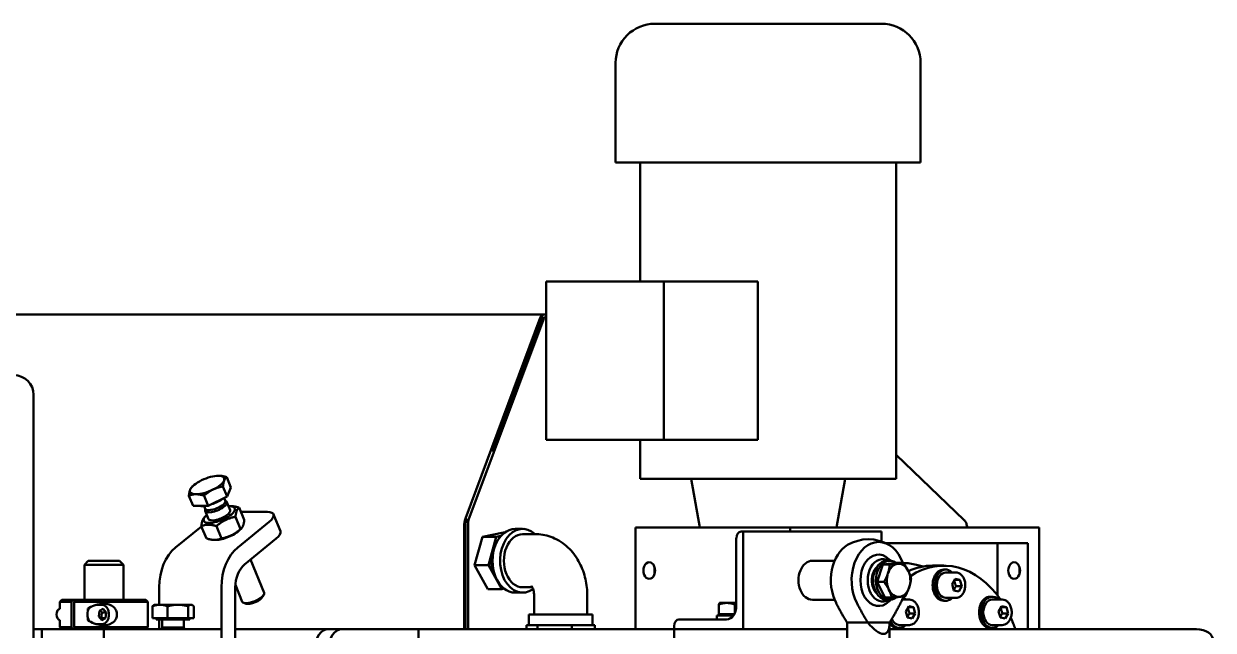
# Model space of a CAD drawing. Extents: x -3873 to 164127, y 7129 to 96529.
# Drawn here: x 46273 to 46881, y 64755 to 65065 of the extents above; entities that cross this region are included whole.
import ezdxf

# ---------------------------------------------------------------- set-up
doc = ezdxf.new("R2010")
doc.units = 0
doc.layers.add('LAYOUT Kromeka', color=1, linetype='CONTINUOUS', lineweight=5)
doc.layers.add('Visible (ISO)', color=7, linetype='CONTINUOUS', lineweight=50)

# ---------------------------------------------------------------- blocks, each defined once
blk = doc.blocks.new('KD45-Shackle washer')
at = {"layer": 'Visible (ISO)', "color": 0}
for p, q in [((7105, 5535), (7105, 4965)), ((7069, 5085), (7069, 5135)), ((7100.82, 5135), (7100.82, 5085)), ((6667.06, 5115.74), (6667.06, 5081.94)), ((6688.88, 5115.74), (6688.88, 5081.94)), ((6908.13, 5085), (6908.13, 5100)), ((7001.82, 5100), (7001.82, 5063.57)), ((7008.9, 5100), (7008.9, 5085)), ((7008.9, 5063.57), (7008.9, 5100)), ((6777.32, 5085), (6777.32, 5091)), ((6777.32, 5091), (6777.32, 5085)), ((6667.06, 5085), (6510.03, 5085)), ((6590.64, 5085), (6590.64, 5033)), ((6596.3, 5041), (6596.3, 5085)), ((6609.46, 5082.91), (6614.55, 5082.91)), ((6614.55, 5084.41), (6615.68, 5084.41)), ((6656.96, 5082.91), (6662.05, 5082.91)), ((6662.05, 5084.41), (6663.18, 5084.41)), ((6678.27, 5081.57), (6667.07, 5081.57)), ((6678.27, 5081.57), (6688.87, 5081.57)), ((6741.96, 5085), (6688.88, 5085)), ((6746.21, 5085), (6741.96, 5085)), ((6741.96, 5085), (6741.96, 5035)), ((6777.32, 5085), (6746.21, 5085)), ((6777.32, 5083.5), (6777.32, 5085)), ((6908.13, 5085), (6777.32, 5085)), ((6797.12, 5033), (6797.12, 5085)), ((6817.8, 5083), (6817.8, 5085)), ((6817.8, 5083), (6820.36, 5083)), ((6819, 5077.56), (6819, 5083)), ((6827.16, 5083), (6820.36, 5083)), ((6827.16, 5083), (6829.72, 5083)), ((6829.72, 5083), (6829.72, 5085)), ((6829.72, 5083), (6833.48, 5083)), ((6843.48, 5083), (6833.48, 5083)), ((6843.48, 5083), (6847.24, 5083)), ((6847.24, 5083), (6847.24, 5085)), ((6847.24, 5083), (6848.44, 5083)), ((6851.64, 5083), (6848.44, 5083)), ((6851.64, 5077.56), (6851.64, 5083)), ((6851.64, 5083), (6852.85, 5083)), ((6852.85, 5083), (6852.85, 5085)), ((6882.68, 5085), (6882.68, 5031.31)), ((6884.09, 5031.31), (6884.09, 5085)), ((6884.8, 5085), (6884.8, 5032.24)), ((6947.02, 5085), (6908.13, 5085)), ((6947.02, 5085), (6954.1, 5085)), ((7001.82, 5085), (6954.1, 5085)), ((7008.9, 5085), (7069, 5085)), ((7028.12, 5084.18), (7027.75, 5085)), ((7039.17, 5084.18), (7028.12, 5084.18)), ((7028.12, 5080), (7028.12, 5084.18)), ((7039.17, 5084.18), (7039.53, 5085)), ((7039.17, 5080), (7039.17, 5084.18)), ((7040.72, 5085), (7040.72, 5080)), ((7047.5, 5085), (7046.5, 5084)), ((7084.19, 5084), (7046.5, 5084)), ((7046.5, 5071), (7046.5, 5084)), ((7100.82, 5085), (7069, 5085)), ((7070.13, 5082.5), (7072.67, 5082.5)), ((7084.19, 5084), (7084.19, 5071)), ((7091.5, 5084), (7085.6, 5084)), ((7085.6, 5084), (7085.6, 5071)), ((7090.5, 5085), (7091.5, 5084)), ((7091.5, 5080.47), (7091.5, 5084)), ((7105, 5085), (7100.82, 5085)), ((6606.47, 5076.93), (6608, 5079.64)), ((6607.37, 5073.7), (6606.47, 5076.93)), ((6609.3, 5076.93), (6606.47, 5076.93)), ((6608, 5079.64), (6610.42, 5079.12)), ((6611.32, 5075.9), (6609.79, 5073.19)), ((6610.42, 5079.12), (6611.32, 5075.9)), ((6653.97, 5076.93), (6655.5, 5079.64)), ((6654.87, 5073.7), (6653.97, 5076.93)), ((6656.8, 5076.93), (6653.97, 5076.93)), ((6655.5, 5079.64), (6657.92, 5079.12)), ((6658.82, 5075.9), (6657.29, 5073.19)), ((6657.92, 5079.12), (6658.82, 5075.9)), ((6746.35, 5076.93), (6746.35, 5072.36)), ((6746.6, 5077.4), (6754.39, 5077.4)), ((6755.5, 5078), (6746.98, 5078)), ((6750.45, 5080), (6774.84, 5080)), ((6753.2, 5077.4), (6753.2, 5078)), ((6754.39, 5077.4), (6754.39, 5072.36)), ((6755.5, 5080), (6755.5, 5078)), ((6851.64, 5077.56), (6819, 5077.56)), ((6821.72, 5068), (6821.72, 5077.56)), ((6848.92, 5068), (6848.92, 5077.56)), ((7023.05, 5079.4), (7023.05, 5073.35)), ((7023.05, 5079.4), (7025.89, 5079.4)), ((7042.24, 5080), (7025.04, 5080)), ((7025.04, 5079.4), (7025.04, 5080)), ((7025.89, 5079.4), (7025.89, 5073.35)), ((7025.89, 5079.4), (7036.48, 5079.4)), ((7036.48, 5079.4), (7036.48, 5073.35)), ((7036.48, 5079.4), (7044.24, 5079.4)), ((7042.24, 5079.4), (7042.24, 5080)), ((7044.24, 5079.4), (7044.24, 5073.35)), ((7067.79, 5076.49), (7068.13, 5079.34)), ((7069.37, 5074.65), (7067.79, 5076.49)), ((7069.92, 5076.49), (7067.79, 5076.49)), ((7068.13, 5079.34), (7070.05, 5080.35)), ((7070.25, 5079.34), (7068.13, 5079.34)), ((7071.28, 5075.66), (7069.37, 5074.65)), ((7070.05, 5080.35), (7071.62, 5078.51)), ((7071.62, 5078.51), (7071.28, 5075.66)), ((7077.22, 5080.48), (7077.22, 5079.41)), ((7077.22, 5075.59), (7077.22, 5074.52)), ((7091.5, 5071), (7091.5, 5074.53)), ((6609.79, 5073.19), (6607.37, 5073.7)), ((6607.37, 5073.7), (6610.08, 5073.7)), ((6609.46, 5069.91), (6614.55, 5069.91)), ((6633.21, 5069), (6638.3, 5069)), ((6638.3, 5070.5), (6639.43, 5070.5)), ((6657.29, 5073.19), (6654.87, 5073.7)), ((6654.87, 5073.7), (6657.58, 5073.7)), ((6656.96, 5069.91), (6660.7, 5069.91)), ((6669.53, 5068.89), (6665.96, 5068.89)), ((6667.01, 5070), (6668.42, 5070)), ((6669.53, 5068.89), (6673.5, 5060.84)), ((6706.61, 5070), (6695.21, 5070)), ((6745.5, 5038.5), (6745.5, 5073)), ((6745.5, 5071.6), (6750.37, 5071.6)), ((6750.37, 5071.6), (6754, 5071.6)), ((6754, 5071.6), (6754.03, 5071.62)), ((6987.82, 5068.53), (6987.23, 5067.35)), ((6996.27, 5071.97), (6997.51, 5071.55)), ((7001.78, 5062.27), (6998.23, 5070.98)), ((7024.14, 5072.5), (7023.81, 5072.69)), ((7024.14, 5072.5), (7024.47, 5072.5)), ((7024.47, 5072.5), (7031.19, 5072.5)), ((7031.19, 5072.5), (7040.36, 5072.5)), ((7040.36, 5072.5), (7043.14, 5072.5)), ((7040.72, 5072.5), (7040.72, 5063.57)), ((7043.14, 5072.5), (7043.48, 5072.69)), ((7046.5, 5071), (7084.19, 5071)), ((7047.5, 5070), (7046.5, 5071)), ((7083.48, 5070), (7047.5, 5070)), ((7059, 5070), (7059, 5052)), ((7070.13, 5072.5), (7072.67, 5072.5)), ((7079, 5070), (7079, 5052)), ((7084.89, 5070), (7083.48, 5070)), ((7090.5, 5070), (7084.89, 5070)), ((7085.6, 5071), (7091.5, 5071)), ((7090.5, 5070), (7091.5, 5071)), ((6611.86, 5067.75), (6611.86, 5041)), ((6614.55, 5068.41), (6615.68, 5068.41)), ((6630.22, 5063.02), (6631.75, 5065.72)), ((6631.12, 5059.79), (6630.22, 5063.02)), ((6633.05, 5063.02), (6630.22, 5063.02)), ((6631.75, 5065.72), (6634.17, 5065.21)), ((6634.17, 5065.21), (6635.07, 5061.98)), ((6854.81, 5063.6), (6849.87, 5063.6)), ((6858.66, 5066.32), (6854.81, 5066.32)), ((6864.27, 5064.26), (6865.48, 5064.51)), ((6865.48, 5064.51), (6872.36, 5052.33)), ((6872.56, 5064.51), (6865.48, 5064.51)), ((6879.43, 5052.33), (6872.56, 5064.51)), ((6994.06, 5049.43), (6987.12, 5066.44)), ((6633.54, 5059.28), (6631.12, 5059.79)), ((6631.12, 5059.79), (6633.83, 5059.79)), ((6635.07, 5061.98), (6633.54, 5059.28)), ((6673.5, 5060.84), (6669.94, 5060.84)), ((6673.5, 5060.84), (6670.56, 5051.95)), ((6633.21, 5056), (6638.3, 5056)), ((6638.3, 5054.5), (6639.43, 5054.5)), ((6639.43, 5052.5), (6645.09, 5052.5)), ((6649.9, 5052.9), (6653.3, 5052.04)), ((6663.64, 5051.11), (6660.08, 5051.11)), ((6670.56, 5051.95), (6663.64, 5051.11)), ((6670.56, 5051.95), (6666.99, 5051.95)), ((6872.36, 5052.33), (6868.34, 5037.82)), ((6879.43, 5052.33), (6872.36, 5052.33)), ((6875.41, 5037.82), (6879.43, 5052.33)), ((6997.05, 5051.88), (6980.87, 5038.66)), ((7059, 5052), (7079, 5052)), ((7061, 5050), (7059, 5052)), ((7077, 5050), (7079, 5052)), ((6667.01, 5050), (6668.42, 5050)), ((6706.61, 5050), (6695.21, 5050)), ((7077, 5050), (7061, 5050)), ((6669.03, 5041), (6596.3, 5041)), ((6671.25, 5040.1), (6671.25, 5035)), ((6984.4, 5030), (7000.59, 5043.22)), ((7008.86, 5038.57), (7011.43, 5032.27)), ((7011.7, 5039.3), (7012.44, 5039.3)), ((7016.61, 5038.57), (7019.18, 5032.27)), ((7032.41, 5043.22), (7019.14, 5032.38)), ((6590.64, 5033), (6717.92, 5033)), ((6627.68, 5031.46), (6627.27, 5033)), ((6741.96, 5035), (6671.25, 5035)), ((6694.24, 5033), (6689.83, 5008)), ((6717.92, 5033), (6717.92, 5035)), ((6717.92, 5033), (6797.12, 5033)), ((6741.96, 5035), (6743.02, 5035)), ((6764.24, 5033), (6768.64, 5008)), ((6854.81, 5036.4), (6848.05, 5036.4)), ((6858.66, 5033.68), (6854.81, 5033.68)), ((6863.93, 5035.49), (6864.52, 5035.49)), ((6864.52, 5035.49), (6875.41, 5037.82)), ((6868.34, 5037.82), (6865.9, 5037.3)), ((6875.41, 5037.82), (6868.34, 5037.82)), ((6978.68, 5034.88), (6982.21, 5026.22)), ((6999.66, 5034.39), (6998.71, 5033.45)), ((6999.16, 5033.82), (7001.73, 5027.52)), ((6663.74, 4995.79), (6628.89, 5029.14)), ((6882.45, 5029), (6844.1, 4926.46)), ((6884.07, 5028.42), (6845.88, 4925.52)), ((6883.23, 5029.52), (6882.45, 5029)), ((6884.09, 5030.55), (6882.77, 5030.13)), ((6883.7, 5029.83), (6883.23, 5029.52)), ((6883.48, 5029.26), (6884.07, 5028.42)), ((6884.02, 5030.45), (6884.51, 5030.17)), ((6997.22, 5029.07), (6999.79, 5022.77)), ((7017.2, 5024.49), (7015.53, 5028.61)), ((7016.74, 5026.95), (7017.69, 5027.89)), ((6998.88, 5025), (6985.35, 5025)), ((7004.7, 5022.04), (7003.97, 5022.04)), ((7006.09, 5019.96), (7004.42, 5024.07)), ((7005.96, 5017.16), (7015.66, 5021.91)), ((7015.66, 5021.91), (7017.8, 5016.67)), ((7015.66, 5021.91), (7023.41, 5021.91)), ((7017.74, 5021.93), (7017.15, 5023.39)), ((7017.21, 5023.23), (7017.26, 5024.13)), ((7023.41, 5021.91), (7025.55, 5016.67)), ((7004.02, 5012.41), (7005.96, 5017.16)), ((7005.96, 5017.16), (7008.1, 5011.92)), ((7006.97, 5019.06), (7006.31, 5019.66)), ((7007.45, 5017.89), (7006.91, 5019.21)), ((6663.74, 5008), (6775.55, 5008)), ((6663.74, 4846), (6663.74, 5008)), ((6775.55, 5008), (6794.74, 5008)), ((6794.74, 4988), (6794.74, 5008)), ((7004.02, 5012.41), (7006.16, 5007.17)), ((7023.64, 5011.86), (7024.06, 5012.28)), ((6845.38, 4927.32), (6870.34, 4994.05)), ((6782.62, 4988), (6734.43, 4988)), ((6734.43, 4907), (6734.43, 4988)), ((6842.73, 4988), (6782.62, 4988)), ((6782.62, 4988), (6782.62, 4907)), ((6842.73, 4907), (6842.73, 4988)), ((6843.57, 4923.93), (6842.73, 4923.93)), ((6843.08, 4925.12), (6844.36, 4925.97)), ((7540.78, 4923.93), (6843.57, 4923.93)), ((6845.03, 4924.35), (6844.52, 4926.09)), ((6845.06, 4926.68), (6845.27, 4926.37)), ((6845.27, 4926.37), (6845.88, 4925.52)), ((6734.43, 4907), (6782.62, 4907)), ((6782.62, 4907), (6842.73, 4907)), ((6794.74, 4846), (6794.74, 4907)), ((6651.24, 4846), (6784.39, 4846)), ((6651.24, 4795), (6651.24, 4846)), ((6784.39, 4846), (6807.24, 4846)), ((6807.24, 4795), (6807.24, 4846))]:
    blk.add_line(p, q, dxfattribs=at)
for centre, radius, start, end in [((6677.97, 5060), 15.14, 134.11516, 138.74027), ((6677.97, 5060), 15.14, 221.25973, 225.88484), ((6677.97, 5060), 21, 239.66358, 300.33642), ((7115, 4965), 10, 180, 270), ((6671.24, 4795), 20, 180, 270), ((6787.24, 4795), 20, 270, 0)]:
    blk.add_arc(centre, radius, start, end, dxfattribs=at)
for centre, major_axis, ratio, start_param, end_param in [((6947.02, 5095), (0, -10), 0.707107, 0, 1.570796), ((6954.1, 5095), (0, -10), 0.707107, 0, 1.570796), ((6510.03, 5091), (8.49, 0), 0.707107, 3.141593, 4.712389), ((6510.03, 5091), (8.49, 0), 0.707107, 3.141593, 4.712389), ((6677.97, 5068.58), (8.85, -18.65), 0.341999, 2.168057, 3.793378), ((6639.43, 5110), (0, -57.5), 0.707107, 5.162186, 5.277463), ((6614.55, 5076.41), (0, -8), 0.707107, 5.660817, 10.047146), ((6614.55, 5076.41), (0, 6.5), 0.707107, 3.141593, 6.283185), ((6615.68, 5076.41), (0, -8), 0.707107, 0, 3.141593), ((6662.05, 5076.41), (0, 8), 0.707107, 5.320424, 6.905554), ((6662.05, 5076.41), (0, 6.5), 0.707107, 5.26091, 6.283185), ((6663.18, 5076.41), (0, 8), 0.707107, 5.52752, 6.283185), ((6677.97, 5068.58), (8.85, 18.65), 0.341999, 5.6314, 5.658662), ((6774.84, 5083.5), (0, -3.5), 0.707107, 0, 1.570796), ((7073.95, 5077.5), (0, 5.5), 0.707107, 0.401481, 0.4297), ((7073.95, 5077.5), (0, -5), 0.707107, 0.822638, 2.318954), ((6672.7, 5060), (0, 13.18), 0.707107, 2.540599, 6.884179), ((6750.45, 5073), (0, 7), 0.707107, 0, 1.570796), ((7091.19, 5077.5), (0, 3), 0.707107, 3.280903, 6.143875), ((6639.43, 5110), (0, -57.5), 0.707107, 5.483839, 6.715963), ((6638.3, 5062.5), (0, -8), 0.707107, 5.660817, 10.047146), ((6638.3, 5062.5), (0, 6.5), 0.707107, 3.141593, 6.283185), ((6639.43, 5062.5), (0, -8), 0.707107, 0, 3.141593), ((6662.48, 5060), (0, 8.5), 0.707107, 0.086061, 1.133259), ((6662.05, 5076.41), (0, -8), 0.707107, 5.660817, 5.964091), ((6672.67, 5060), (0, 19.62), 0.707107, 0.938632, 1.138846), ((6672.67, 5060), (0, -19.62), 0.707107, 5.182788, 8.486146), ((6662.48, 5060), (0, 8.5), 0.707107, 5.322049, 6.369247), ((6667.01, 5060), (0, -10), 0.707107, 5.80472, 9.952847), ((6670.55, 5060), (0, 10.9), 0.707107, 2.731705, 6.693072), ((6668.42, 5060), (0, -10), 0.707107, 0, 3.141593), ((6683.27, 5060), (0, -19.62), 0.707107, 0.392349, 2.202961), ((6706.61, 5060), (0, -10), 0.707107, 0, 3.141593), ((6992.67, 5068.71), (-5.55, -2.27), 0.353553, 3.141593, 6.283185), ((6992.29, 5069.64), (4.56, 1.86), 0.353553, 0.387559, 2.754034), ((7073.95, 5077.5), (0, 5.5), 0.707107, 2.711893, 2.740112), ((6662.48, 5060), (0, -8.5), 0.707107, 4.274851, 5.322049), ((6662.48, 5060), (0, 8.5), 0.707107, 4.274851, 5.322049), ((6670.55, 5060), (0, -8), 0.707107, 0.597406, 2.544186), ((6854.81, 5050), (0, -16.32), 0.707107, 5.6975, 9.904024), ((6854.81, 5050), (0, -13.6), 0.707107, 0, 3.141593), ((6858.66, 5050), (0, -16.32), 0.707107, 0, 3.141593), ((6992.28, 5063.57), (0, -13.5), 0.707107, 0.523599, 1.570796), ((6992.28, 5063.57), (0, 23.5), 0.707107, 3.665191, 4.712389), ((7024.1, 5063.57), (0, -23.5), 0.707107, 0.523599, 1.570796), ((6603.37, 5055), (0, 4.25), 0.707107, 0, 3.141593), ((6597.71, 5055), (0, -4.25), 0.707107, 1.226095, 1.915498), ((6603.37, 5055), (0, -4.25), 0.707107, 0, 3.141593), ((6662.48, 5060), (0, -8.5), 0.707107, 0.086061, 1.133259), ((6790.05, 5055), (0, 4.25), 0.707107, 0, 3.141593), ((6784.39, 5055), (0, 4.25), 0.707107, 4.367688, 5.05709), ((6790.05, 5055), (0, -4.25), 0.707107, 0, 3.141593), ((6861.46, 5050), (0, 13.38), 0.707107, 3.881937, 5.542841), ((6645.09, 5110), (0, -57.5), 0.707107, 0, 0.310234), ((6660.65, 5110), (0, -58.88), 0.707107, 6.105932, 6.269304), ((6662.48, 5060), (0, -8.5), 0.707107, 5.322049, 6.369247), ((6743.02, 5038.5), (0, -3.5), 0.707107, 0, 1.570796), ((6987.94, 5038.66), (-9.26, -3.78), 0.353553, 5.426113, 6.283185), ((7006.43, 5035), (7.96, 3.25), 0.353553, 0.713724, 2.427868), ((6880.98, 5032.24), (0, -5.4), 0.707107, 1.178097, 1.570796), ((6991.47, 5030), (-9.26, -3.78), 0.353553, 5.426113, 6.99691), ((7009.97, 5026.34), (7.96, 3.25), 0.353553, 5.484535, 10.223428), ((7009.97, 5026.34), (5.56, 2.27), 0.353553, 6.274714, 9.433249), ((7011.65, 5022.23), (-5.55, -2.27), 0.353553, 2.974081, 6.450697), ((7012.03, 5021.3), (-5.12, -2.09), 0.353553, 3.141593, 6.283185), ((7013.51, 5017.68), (7.96, 3.25), 0.353553, 1.366867, 2.154977), ((7013.51, 5017.68), (7.96, 3.25), 0.353553, 0.533426, 0.894023), ((7016.16, 5011.18), (-8.8, -3.59), 0.353553, 3.855317, 4.902515), ((7016.16, 5011.18), (8.8, 3.59), 0.353553, 5.949712, 6.99691), ((7016.16, 5011.18), (-8.8, -3.59), 0.353553, 5.949712, 6.99691), ((7016.16, 5011.18), (-8.8, -3.59), 0.353553, 4.902515, 5.949712), ((7016.16, 5011.18), (8.8, 3.59), 0.353553, 3.855317, 4.902515), ((7016.16, 5011.18), (8.8, 3.59), 0.353553, 4.902515, 5.949712), ((6839.74, 4930.1), (3.34, -4.98), 0.638791, 6.177845, 6.712857), ((6843.57, 4929.33), (0, -5.4), 0.707107, 0, 0.392699), ((6841.02, 4930.96), (3.34, -4.98), 0.638791, 0, 0.429672)]:
    blk.add_ellipse(centre, major_axis=major_axis, ratio=ratio, start_param=start_param, end_param=end_param, dxfattribs=at)
for points, knots in [([(6609.46, 5069.91), (6608.97, 5069.91), (6608.47, 5070.01), (6607.53, 5070.41), (6607.08, 5070.71), (6606.26, 5071.48), (6605.89, 5071.97), (6605.27, 5073.08), (6605.03, 5073.71), (6604.71, 5075.04), (6604.63, 5075.73), (6604.63, 5077.13), (6604.72, 5077.83), (6605.05, 5079.16), (6605.29, 5079.79), (6605.93, 5080.92), (6606.32, 5081.42), (6607.2, 5082.21), (6607.69, 5082.51), (6608.61, 5082.84), (6609.04, 5082.91), (6609.46, 5082.91)], [0.897914, 0.897914, 0.897914, 0.897914, 1.184995, 1.184995, 1.484014, 1.484014, 1.804781, 1.804781, 2.137362, 2.137362, 2.472165, 2.472165, 2.806919, 2.806919, 3.141716, 3.141716, 3.47414, 3.47414, 3.793634, 3.793634, 4.039506, 4.039506, 4.039506, 4.039506]), ([(6656.96, 5069.91), (6656.47, 5069.91), (6655.97, 5070.01), (6655.03, 5070.41), (6654.58, 5070.71), (6653.76, 5071.48), (6653.39, 5071.97), (6652.77, 5073.08), (6652.53, 5073.71), (6652.21, 5075.04), (6652.13, 5075.73), (6652.13, 5077.13), (6652.22, 5077.83), (6652.55, 5079.16), (6652.79, 5079.79), (6653.43, 5080.92), (6653.82, 5081.42), (6654.7, 5082.21), (6655.19, 5082.51), (6656.11, 5082.84), (6656.54, 5082.91), (6656.96, 5082.91)], [0.897914, 0.897914, 0.897914, 0.897914, 1.184995, 1.184995, 1.484014, 1.484014, 1.804781, 1.804781, 2.137362, 2.137362, 2.472165, 2.472165, 2.806919, 2.806919, 3.141716, 3.141716, 3.47414, 3.47414, 3.793634, 3.793634, 4.039506, 4.039506, 4.039506, 4.039506]), ([(7077.22, 5074.52), (7076.99, 5074.37), (7076.76, 5074.22), (7075.5, 5073.49), (7074.28, 5072.97), (7071.72, 5072.22), (7070.38, 5072), (7068.23, 5072), (7067.26, 5072.12), (7065.45, 5072.7), (7064.62, 5073.16), (7063.49, 5074.23), (7063.06, 5074.81), (7062.5, 5076.11), (7062.35, 5076.82), (7062.35, 5077.5), (7062.35, 5078.18), (7062.5, 5078.89), (7063.06, 5080.19), (7063.49, 5080.77), (7064.62, 5081.84), (7065.45, 5082.3), (7067.26, 5082.88), (7068.23, 5083), (7070.38, 5083), (7071.72, 5082.78), (7074.28, 5082.03), (7075.5, 5081.51), (7076.76, 5080.78), (7076.99, 5080.63), (7077.22, 5080.48)], [-1.77759, -1.77759, -1.77759, -1.77759, -1.696515, -1.696515, -1.320231, -1.320231, -0.943946, -0.943946, -0.674479, -0.674479, -0.405011, -0.405011, -0.202506, -0.202506, 0, 0, 0, 0.202506, 0.202506, 0.405011, 0.405011, 0.674479, 0.674479, 0.943946, 0.943946, 1.320231, 1.320231, 1.696515, 1.696515, 1.77759, 1.77759, 1.77759, 1.77759]), ([(7070.13, 5072.5), (7069.75, 5072.5), (7069.37, 5072.58), (7068.65, 5072.88), (7068.3, 5073.11), (7067.67, 5073.71), (7067.38, 5074.08), (7066.91, 5074.94), (7066.73, 5075.42), (7066.48, 5076.44), (7066.42, 5076.98), (7066.42, 5078.06), (7066.49, 5078.59), (7066.74, 5079.62), (7066.93, 5080.1), (7067.42, 5080.97), (7067.72, 5081.35), (7068.39, 5081.96), (7068.77, 5082.19), (7069.48, 5082.44), (7069.81, 5082.5), (7070.13, 5082.5)], [1.403915, 1.403915, 1.403915, 1.403915, 1.691679, 1.691679, 1.991234, 1.991234, 2.312096, 2.312096, 2.644396, 2.644396, 2.978814, 2.978814, 3.313179, 3.313179, 3.647591, 3.647591, 3.979719, 3.979719, 4.299295, 4.299295, 4.545508, 4.545508, 4.545508, 4.545508]), ([(6633.21, 5056), (6632.72, 5056), (6632.22, 5056.1), (6631.28, 5056.5), (6630.83, 5056.79), (6630.01, 5057.57), (6629.64, 5058.05), (6629.02, 5059.17), (6628.78, 5059.79), (6628.46, 5061.12), (6628.38, 5061.82), (6628.38, 5063.22), (6628.47, 5063.92), (6628.8, 5065.25), (6629.04, 5065.88), (6629.68, 5067.01), (6630.07, 5067.51), (6630.95, 5068.3), (6631.44, 5068.6), (6632.36, 5068.93), (6632.79, 5069), (6633.21, 5069)], [0.897914, 0.897914, 0.897914, 0.897914, 1.184995, 1.184995, 1.484014, 1.484014, 1.804781, 1.804781, 2.137362, 2.137362, 2.472165, 2.472165, 2.806919, 2.806919, 3.141716, 3.141716, 3.47414, 3.47414, 3.793634, 3.793634, 4.039506, 4.039506, 4.039506, 4.039506]), ([(6821.72, 5068), (6821.72, 5065.11), (6822.04, 5062.22), (6823.34, 5056.57), (6824.32, 5053.81), (6827, 5048.6), (6828.7, 5046.13), (6832.95, 5041.77), (6835.5, 5039.87), (6840.93, 5037.38), (6843.69, 5036.64), (6847.03, 5036.42), (6847.54, 5036.4), (6848.05, 5036.4)], [3.141593, 3.141593, 3.141593, 3.141593, 3.455752, 3.455752, 3.769911, 3.769911, 4.08407, 4.08407, 4.39823, 4.39823, 4.664282, 4.664282, 4.712389, 4.712389, 4.712389, 4.712389]), ([(6848.92, 5068), (6848.92, 5067.47), (6848.96, 5066.93), (6849.1, 5065.92), (6849.2, 5065.45), (6849.44, 5064.6), (6849.57, 5064.23), (6849.84, 5063.63), (6849.98, 5063.39), (6850.2, 5063.05), (6850.28, 5062.96), (6850.32, 5062.92), (6850.32, 5062.92), (6850.32, 5062.92)], [3.1415927, 3.1415927, 3.1415927, 3.1415927, 3.3326571, 3.3326571, 3.5216257, 3.5216257, 3.7057144, 3.7057144, 3.8863761, 3.8863761, 4.0716883, 4.0716883, 4.1145231, 4.1145231, 4.1145231, 4.1145231]), ([(6627.68, 5031.46), (6627.73, 5031.26), (6627.77, 5031.06), (6627.89, 5030.66), (6627.95, 5030.47), (6628.03, 5030.27)], [0, 0, 0, 0, 0.0623208, 0.0623208, 0.1246417, 0.1246417, 0.1246417, 0.1246417]), ([(6628.03, 5030.27), (6628.16, 5030.08), (6628.29, 5029.89), (6628.58, 5029.51), (6628.74, 5029.32), (6628.89, 5029.14)], [0, 0, 0, 0, 0.0730991, 0.0730991, 0.1461982, 0.1461982, 0.1461982, 0.1461982]), ([(6882.45, 5029), (6882.49, 5029.18), (6882.54, 5029.36), (6882.64, 5029.74), (6882.7, 5029.93), (6882.77, 5030.13)], [0, 0, 0, 0, 0.0730599, 0.0730599, 0.1461198, 0.1461198, 0.1461198, 0.1461198]), ([(6882.77, 5030.13), (6882.74, 5030.32), (6882.72, 5030.52), (6882.69, 5030.91), (6882.68, 5031.11), (6882.68, 5031.31)], [0, 0, 0, 0, 0.0597919, 0.0597919, 0.1195838, 0.1195838, 0.1195838, 0.1195838])]:
    blk.add_open_spline(points, degree=3, knots=knots, dxfattribs=at)
for points, weights, degree in [([(6661.48, 5071.59), (6664.92, 5078.24), (6667.07, 5081.57)], [1, 1.04107223714, 1], 2), ([(6678.27, 5081.57), (6680.41, 5078.24), (6683.86, 5071.59)], [1, 1.04107223714, 1], 2), ([(6694.46, 5071.59), (6691.02, 5078.24), (6688.87, 5081.57)], [1, 1.04107223714, 1], 2), ([(7084.19, 5084), (7083.83, 5084.51), (7083.48, 5085)], [1.0054959, 1.00300379515, 1], 2), ([(7084.89, 5085), (7085.24, 5084.51), (7085.6, 5084)], [1, 1.00300379515, 1.0054959], 2), ([(6610.51, 5078.79), (6610.12, 5077.92), (6609.3, 5076.93)], [1.06489273696, 1.10839207119, 1], 2), ([(6609.3, 5076.93), (6610.07, 5075.39), (6610.18, 5073.89)], [1, 1.1469147048, 1.01478796977], 2), ([(6658.01, 5078.79), (6657.62, 5077.92), (6656.8, 5076.93)], [1.06489273696, 1.10839207119, 1], 2), ([(6656.8, 5076.93), (6657.57, 5075.39), (6657.68, 5073.89)], [1, 1.1469147048, 1.01478796977], 2), ([(7070.25, 5079.34), (7070.38, 5077.92), (7069.92, 5076.49)], [1, 1.15470053838, 1], 2), ([(7069.92, 5076.49), (7070.55, 5075.95), (7070.94, 5075.48)], [1, 1.08569457643, 1.07645011119], 2), ([(7070.74, 5079.54), (7070.52, 5079.44), (7070.25, 5079.34)], [1.04687913493, 1.02880183526, 1], 2), ([(6659.05, 5068.05), (6660.36, 5068.27), (6661.97, 5068.47)], [1, 1.0379548493, 1], 2), ([(6661.97, 5068.47), (6663.57, 5068.66), (6665.96, 5068.89)], [1, 1.0379548493, 1], 2), ([(6665.96, 5068.89), (6666.49, 5066.73), (6667.41, 5064.87)], [1, 1.0379548493, 1], 2), ([(6745.5, 5072.11), (6745.92, 5072.22), (6746.35, 5072.36)], [1.0111072862, 1.00675633798, 1], 2), ([(6746.35, 5072.36), (6748.51, 5071.6), (6750.37, 5071.6)], [1, 1.0379548493, 1], 2), ([(6750.37, 5071.6), (6752.24, 5071.6), (6754.39, 5072.36)], [1, 1.0379548493, 1], 2), ([(6754.39, 5072.36), (6754.2, 5071.72), (6754.03, 5071.62)], [1, 1.03196073657, 1.01009495553], 2), ([(7023.05, 5073.35), (7023.81, 5072.5), (7024.47, 5072.5)], [1, 1.0379548493, 1], 2), ([(7024.47, 5072.5), (7025.13, 5072.5), (7025.89, 5073.35)], [1, 1.0379548493, 1], 2), ([(7025.89, 5073.35), (7028.73, 5072.5), (7031.19, 5072.5)], [1, 1.0379548493, 1], 2), ([(7031.19, 5072.5), (7033.64, 5072.5), (7036.48, 5073.35)], [1, 1.0379548493, 1], 2), ([(7036.48, 5073.35), (7038.56, 5072.5), (7040.36, 5072.5)], [1, 1.0379548493, 1], 2), ([(7040.36, 5072.5), (7042.16, 5072.5), (7044.24, 5073.35)], [1, 1.0379548493, 1], 2), ([(7044.24, 5073.35), (7043.84, 5072.9), (7043.48, 5072.69)], [1, 1.01965956375, 1.01895290532], 2), ([(7083.48, 5070), (7083.83, 5070.49), (7084.19, 5071)], [1, 1.00300379515, 1.0054959], 2), ([(7085.6, 5071), (7085.24, 5070.49), (7084.89, 5070)], [1.0054959, 1.00300379515, 1], 2), ([(6634.26, 5064.88), (6633.87, 5064), (6633.05, 5063.02)], [1.06489273696, 1.10839207119, 1], 2), ([(6633.05, 5063.02), (6633.82, 5061.47), (6633.93, 5059.97)], [1, 1.1469147048, 1.01478796977], 2), ([(6656.11, 5059.16), (6656.36, 5061.54), (6657.04, 5063.6)], [1, 1.0379548493, 1], 2), ([(6657.04, 5063.6), (6657.72, 5065.66), (6659.05, 5068.05)], [1, 1.0379548493, 1], 2), ([(6667.41, 5064.87), (6668.33, 5063), (6669.94, 5060.84)], [1, 1.0379548493, 1], 2), ([(6657.56, 5055.13), (6656.63, 5057), (6656.11, 5059.16)], [1, 1.0379548493, 1], 2), ([(6667.93, 5056.4), (6667.25, 5054.34), (6666.99, 5051.95)], [1, 1.0379548493, 1], 2), ([(6669.94, 5060.84), (6668.61, 5058.46), (6667.93, 5056.4)], [1, 1.0379548493, 1], 2), ([(6660.08, 5051.11), (6658.48, 5053.27), (6657.56, 5055.13)], [1, 1.0379548493, 1], 2), ([(6663, 5051.53), (6661.4, 5051.34), (6660.08, 5051.11)], [1, 1.0379548493, 1], 2), ([(6666.99, 5051.95), (6664.61, 5051.73), (6663, 5051.53)], [1, 1.0379548493, 1], 2), ([(7008.86, 5038.57), (7003.45, 5037.56), (6999.16, 5033.82)], [1, 1.15470053838, 1], 2), ([(7016.61, 5038.57), (7012.18, 5039.94), (7008.86, 5038.57)], [1, 1.15470053838, 1], 2), ([(6999.16, 5033.82), (6997.63, 5032.81), (6997.22, 5029.07)], [1, 1.15470053838, 1], 2), ([(7001.73, 5027.52), (7007.14, 5028.53), (7011.43, 5032.27)], [1, 1.15470053838, 1], 2), ([(7011.43, 5032.27), (7015.86, 5030.9), (7019.18, 5032.27)], [1, 1.15470053838, 1], 2), ([(7019.18, 5032.27), (7018.82, 5028.99), (7017.69, 5027.89)], [1, 1.13290582475, 1.03744840737], 2), ([(6999.79, 5022.77), (7001.32, 5023.78), (7001.73, 5027.52)], [1, 1.15470053838, 1], 2), ([(7003.97, 5022.04), (7002.17, 5022.04), (6999.79, 5022.77)], [1.07735026919, 1.07735026919, 1], 2), ([(7013.25, 5013.56), (7015.5, 5014.66), (7017.8, 5016.67)], [1, 1.0379548493, 1], 2), ([(7017.8, 5016.67), (7020.17, 5015.93), (7021.97, 5015.93)], [1, 1.0379548493, 1], 2), ([(7021.97, 5015.93), (7023.77, 5015.93), (7025.55, 5016.67)], [1, 1.0379548493, 1], 2), ([(7025.55, 5016.67), (7025.33, 5014.66), (7024.88, 5013.56)], [1, 1.0379548493, 1], 2), ([(7006.16, 5007.17), (7006.98, 5007.71), (7007.43, 5008.81)], [1, 1.0379548493, 1], 2), ([(7007.43, 5008.81), (7007.88, 5009.91), (7008.1, 5011.92)], [1, 1.0379548493, 1], 2), ([(7008.1, 5011.92), (7011, 5012.46), (7013.25, 5013.56)], [1, 1.0379548493, 1], 2), ([(7024.88, 5013.56), (7024.56, 5012.77), (7024.06, 5012.28)], [1, 1.02697199531, 1.01560957252], 2), ([(7010.34, 5006.43), (7008.54, 5006.43), (7006.16, 5007.17)], [1, 1.0379548493, 1], 2), ([(6671.24, 4775), (6671.24, 4775), (6733.67, 4775), (6770.25, 4775)], [0.585786437627, 0.390524291751, 0.528595479209, 1], 3), ([(6770.25, 4775), (6780.2, 4775), (6787.24, 4775), (6787.24, 4775)], [1, 0.804737854125, 0.666666666668, 0.585786437628], 3)]:
    blk.add_rational_spline(points, weights, degree=degree, dxfattribs=at)
for points in [[(6884.51, 5030.17), (6884.45, 5029.52), (6884.29, 5028.92), (6884.07, 5028.42)], [(6845.88, 4925.52), (6845.66, 4925.02), (6845.37, 4924.62), (6845.03, 4924.35)]]:
    blk.add_open_spline(points, degree=3, dxfattribs=at)

msp = doc.modelspace()

# ---------------------------------------------------------------- block references
at = {"layer": 'LAYOUT Kromeka', "ltscale": 20, "rotation": 180}
msp.add_blockref('KD45-Shackle washer', (53382.81, 69840.4), dxfattribs=at)

doc.saveas('drawing.dxf')
